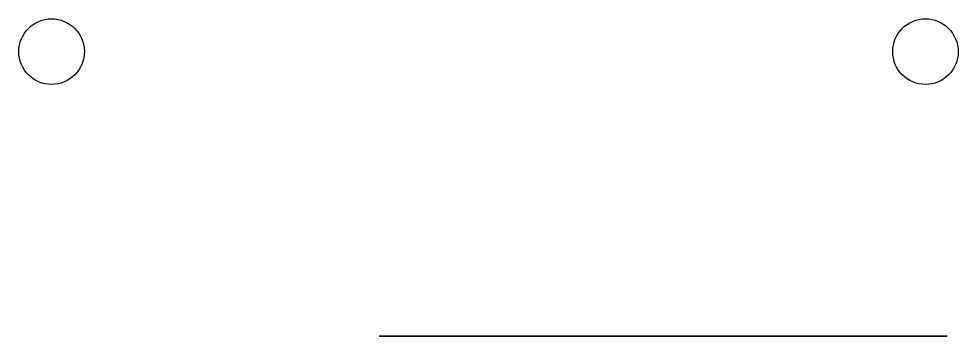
# Model space of a CAD drawing. Header units: millimetres. Extents: x 149.1 to 194.6, y 68.8 to 155.8.
# Drawn here: x 151.62 to 194.62, y 68.84 to 83.34 of the extents above; entities outside this region: 3.
import ezdxf

# ---------------------------------------------------------------- set-up
doc = ezdxf.new("R2010")
doc.units = ezdxf.units.MM

msp = doc.modelspace()

# ---------------------------------------------------------------- linework, layer by layer
for p, q in [((168.123, 68.835, 22.518), (194.123, 68.835, 22.518)), ((194.123, 68.835, 8), (168.123, 68.835, 8)), ((168.123, 68.835, 8), (168.123, 68.835, 22.518)), ((194.123, 68.835, 22.518), (194.123, 68.835, 8))]:
    msp.add_line(p, q)
for centre, radius in [((153.123, 151.835, 10), 4), ((153.123, 151.835, 10), 1.5), ((193.123, 151.835, 10), 1.5), ((153.123, 81.835, 10), 1.5), ((193.123, 81.835, 10), 1.5)]:
    msp.add_circle(centre, radius)

doc.saveas('drawing.dxf')
